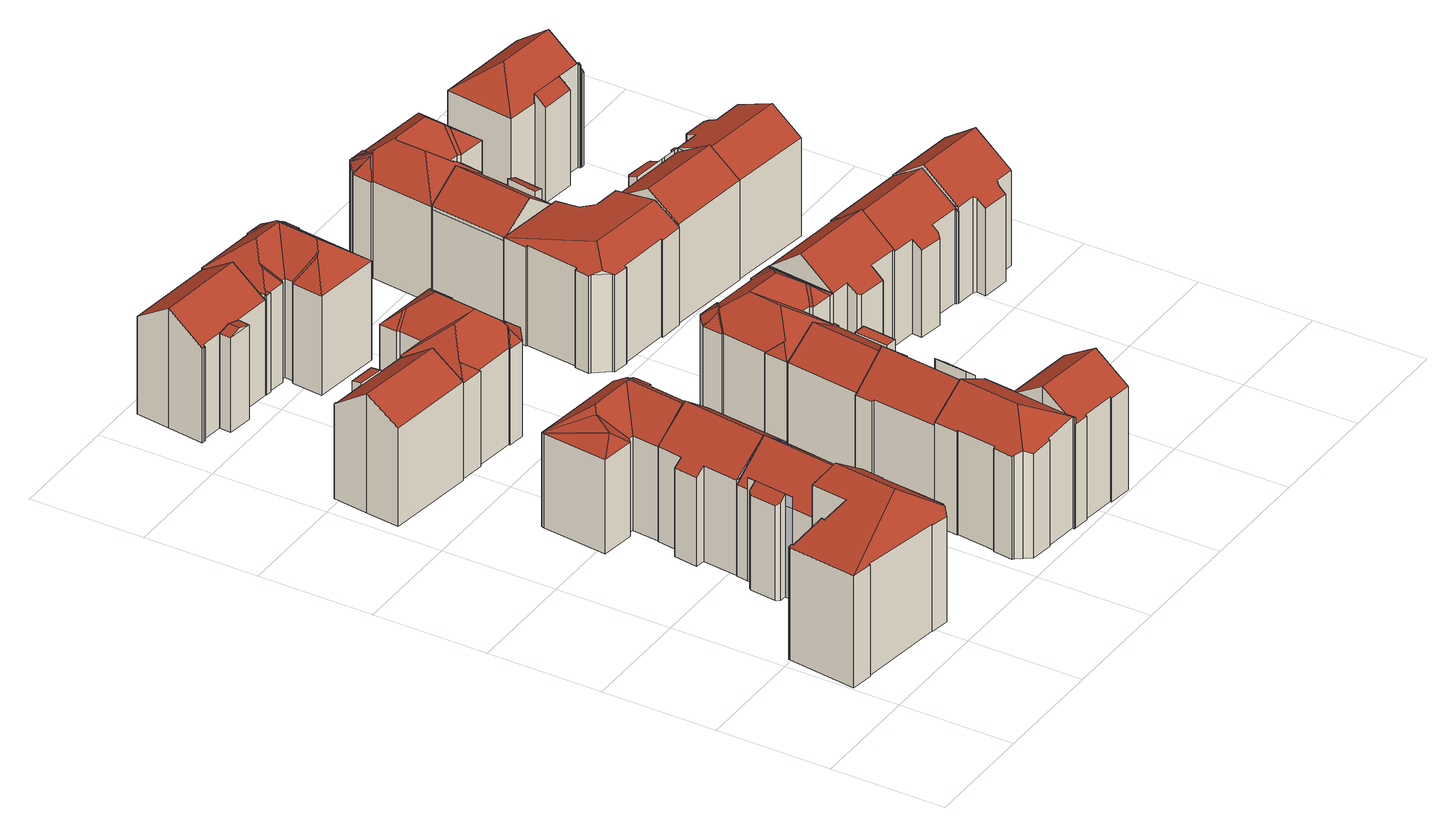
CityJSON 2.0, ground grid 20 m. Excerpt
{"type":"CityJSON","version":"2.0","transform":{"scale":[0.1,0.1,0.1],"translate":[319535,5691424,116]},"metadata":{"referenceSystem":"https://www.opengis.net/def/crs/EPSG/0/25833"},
"CityObjects":{
"building1":{"type":"Building","attributes":{"Dachtyp_tdc":"tdcFreeFormRoof","Gemeindeschluessel":14713000,"Dachneigung":10.26,"QualitaetDacherkennung":30,"Geometrietyp2DReferenz":"3000","function":"31001_9998","roofType":"5000","measuredHeight":23.58},"geometry":[{"type":"MultiSurface","lod":"2","boundaries":[[[0,1,2,3]],[[1,4,5,2]],[[4,6,7,5]],[[6,8,9,7]],[[8,10,11,9]],[[10,12,13,11]],[[12,14,15,13]],[[14,16,17,15]],[[16,18,19,17]],[[18,20,21,19]],[[20,22,23,21]],[[22,24,25,23]],[[24,26,27,25]],[[26,28,29,27]],[[28,30,31,29]],[[30,32,33,31]],[[32,34,35,33]],[[34,36,37,35]],[[36,38,39,37]],[[38,40,41,39]],[[40,42,43,41]],[[42,0,3,43]],[[1,0,42,44,45,46,6,4]],[[34,32,30,28,26,47,45,44,40,38,36]],[[45,47,24,22,20,18,16,14,12,10,8,46]],[[42,40,44]],[[8,6,46]],[[26,24,47]],[[3,2,5,7,9,11,13,15,17,19,21,23,25,27,29,31,33,35,37,39,41,43]]],"semantics":{"surfaces":[{"type":"WallSurface"},{"type":"RoofSurface"},{"type":"GroundSurface"}],"values":[0,0,0,0,0,0,0,0,0,0,0,0,0,0,0,0,0,0,0,0,0,0,1,1,1,0,0,0,2]}}]},
"building2":{"type":"Building","attributes":{"Gemeindeschluessel":14713000,"Geometrietyp2DReferenz":"3000","function":"31001_9998","roofType":"9999"},"children":["building2-1","building2-2"]},
"building2-1":{"type":"BuildingPart","attributes":{"Dachtyp_tdc":"tdcPolyFlatRoof","Dachneigung":40.49,"QualitaetDacherkennung":45,"Geometrietyp2DReferenz":"3000","roofType":"2100","measuredHeight":18.62},"parents":["building2"],"geometry":[{"type":"MultiSurface","lod":"2","boundaries":[[[48,49,50,51]],[[49,52,53,50]],[[52,54,55,56,53]],[[57,58,59]],[[60,61,62,63]],[[61,64,65,62]],[[64,48,51,65]],[[64,61,60,57,66,54,52,49,48]],[[51,50,53,56,67,63,58,63,62,65]],[[68,55,54,66]],[[68,67,56,55]],[[57,60,69,68,66]],[[58,63,69,59]],[[59,69,60,57]],[[63,67,68,69]],[[60,63,58,57]]],"semantics":{"surfaces":[{"type":"WallSurface"},{"type":"RoofSurface"},{"type":"GroundSurface"},{"type":"ClosureSurface"}],"values":[0,0,0,0,0,0,0,1,2,0,3,0,3,3,3,3]}}]},
"building2-2":{"type":"BuildingPart","attributes":{"Dachtyp_tdc":"tdcGableRoof","Dachneigung":40.2,"QualitaetDacherkennung":73,"Geometrietyp2DReferenz":"3000","roofType":"3100","measuredHeight":22.03},"parents":["building2"],"geometry":[{"type":"MultiSurface","lod":"2","boundaries":[[[55,70,71,56]],[[70,72,73,71]],[[72,74,75,73]],[[74,76,77,75]],[[76,78,79,77]],[[78,80,81,79]],[[80,82,83,81]],[[82,84,85,83]],[[84,86,87,85]],[[86,88,89,87]],[[88,90,91,89]],[[90,92,93,91]],[[92,59,58,93]],[[90,88,86,84,82,80,78,76,74,72]],[[72,70,55,68,69,59,92,90]],[[63,67,56,71,73,75,77,79,81,83,85,87,89,91,93,58]],[[69,63,58,59]],[[68,67,63,69]],[[55,56,67,68]]],"semantics":{"surfaces":[{"type":"WallSurface"},{"type":"RoofSurface"},{"type":"GroundSurface"},{"type":"ClosureSurface"}],"values":[0,0,0,0,0,0,0,0,0,0,0,0,0,1,1,2,3,3,3]}}]},
"building3":{"type":"Building","attributes":{"Dachtyp_tdc":"tdcFreeFormRoof","Gemeindeschluessel":14713000,"Dachneigung":35.85,"QualitaetDacherkennung":78,"Geometrietyp2DReferenz":"3000","function":"31001_9998","roofType":"5000","measuredHeight":21.89},"geometry":[{"type":"MultiSurface","lod":"2","boundaries":[[[94,95,96,97]],[[95,98,99,96]],[[98,100,101,99]],[[100,102,103,101]],[[102,104,105,103]],[[104,106,107,105]],[[106,108,109,107]],[[108,94,97,109]],[[108,106,110,111]],[[111,110,104,102,100,98,95,94]],[[106,104,110]],[[94,108,111]],[[97,96,99,101,103,105,107,109]]],"semantics":{"surfaces":[{"type":"WallSurface"},{"type":"RoofSurface"},{"type":"GroundSurface"}],"values":[0,0,0,0,0,0,0,0,1,1,0,0,2]}}]},
"building4":{"type":"Building","attributes":{"Gemeindeschluessel":14713000,"Geometrietyp2DReferenz":"3000","function":"31001_9998","roofType":"9999"},"children":["building4-1","building4-2"]},
"building4-1":{"type":"BuildingPart","attributes":{"Dachtyp_tdc":"tdcPolyFlatRoof","Dachneigung":11.28,"QualitaetDacherkennung":71,"Geometrietyp2DReferenz":"3000","roofType":"2100","measuredHeight":17.43},"parents":["building4"],"geometry":[{"type":"MultiSurface","lod":"2","boundaries":[[[112,113,114,115,116]],[[113,117,118,114]],[[117,119,120,121,118]],[[119,117,113,112]],[[115,114,118,121]],[[116,120,119,112]],[[116,115,121,120]]],"semantics":{"surfaces":[{"type":"WallSurface"},{"type":"RoofSurface"},{"type":"GroundSurface"},{"type":"ClosureSurface"}],"values":[0,0,0,1,2,0,3]}}]},
"building4-2":{"type":"BuildingPart","attributes":{"Dachtyp_tdc":"tdcGableRoof","Dachneigung":35.59,"QualitaetDacherkennung":71,"Geometrietyp2DReferenz":"3000","roofType":"3100","measuredHeight":21.5},"parents":["building4"],"geometry":[{"type":"MultiSurface","lod":"2","boundaries":[[[122,123,124,125]],[[123,116,115,124]],[[120,126,127,121]],[[126,128,129,127]],[[128,130,131,129]],[[130,132,133,131]],[[132,134,135,133]],[[134,136,137,135]],[[136,138,139,137]],[[138,122,125,139]],[[134,132,130,128]],[[128,126,120,116,123,122,138,136,134]],[[125,124,115,121,127,129,131,133,135,137,139]],[[121,115,116,120]]],"semantics":{"surfaces":[{"type":"WallSurface"},{"type":"RoofSurface"},{"type":"GroundSurface"},{"type":"ClosureSurface"}],"values":[0,0,0,0,0,0,0,0,0,0,1,1,2,3]}}]},
"building5":{"type":"Building","attributes":{"Dachtyp_tdc":"tdcFreeFormRoof","Gemeindeschluessel":14713000,"Dachneigung":37.32,"QualitaetDacherkennung":22,"Geometrietyp2DReferenz":"3000","function":"31001_9998","roofType":"5000","measuredHeight":21.65},"geometry":[{"type":"MultiSurface","lod":"2","boundaries":[[[140,141,142,143]],[[141,144,145,142]],[[144,146,147,145]],[[146,148,149,147]],[[148,150,151,149]],[[150,152,153,151]],[[152,154,155,153]],[[154,156,157,155]],[[156,158,159,157]],[[158,160,161,159]],[[160,162,163,161]],[[162,164,165,163]],[[164,140,143,165]],[[166,167,168,169,164,162]],[[170,166,162,160]],[[171,170,160,158]],[[171,158,156]],[[167,166,170,171,156,154]],[[172,173,168,167,154,152]],[[152,174,172]],[[152,175,174]],[[150,175,152]],[[175,150,148]],[[175,148,146]],[[174,175,146,144]],[[173,172,174,144,141]],[[169,168,173,141,140]],[[169,140,164]],[[143,142,145,147,149,151,153,155,157,159,161,163,165]]],"semantics":{"surfaces":[{"type":"WallSurface"},{"type":"RoofSurface"},{"type":"GroundSurface"}],"values":[0,0,0,0,0,0,0,0,0,0,0,0,0,1,1,1,1,1,1,1,1,1,1,1,1,1,1,0,2]}}]},
"building6":{"type":"Building","attributes":{"Gemeindeschluessel":14713000,"Geometrietyp2DReferenz":"3000","function":"31001_9998","roofType":"9999"},"children":["building6-1","building6-2"]},
"building6-1":{"type":"BuildingPart","attributes":{"Dachtyp_tdc":"tdcGableRoof","Dachneigung":16.26,"QualitaetDacherkennung":31,"Geometrietyp2DReferenz":"3000","roofType":"3100","measuredHeight":17.77},"parents":["building6"],"geometry":[{"type":"MultiSurface","lod":"2","boundaries":[[[176,177,178,179]],[[180,181,182]],[[177,176,183]],[[181,177,183,182]],[[176,184,180,182,183]],[[178,185,186,187,179]],[[181,185,178,177]],[[186,185,181,180]],[[179,187,184,176]],[[187,186,180,184]]],"semantics":{"surfaces":[{"type":"WallSurface"},{"type":"RoofSurface"},{"type":"GroundSurface"},{"type":"ClosureSurface"}],"values":[0,0,0,1,1,2,0,3,0,3]}}]},
"building6-2":{"type":"BuildingPart","attributes":{"Dachtyp_tdc":"tdcGableRoof","Dachneigung":35.6,"QualitaetDacherkennung":70,"Geometrietyp2DReferenz":"3000","roofType":"3100","measuredHeight":21.57},"parents":["building6"],"geometry":[{"type":"MultiSurface","lod":"2","boundaries":[[[188,185,181]],[[188,189,190,185]],[[189,191,192,190]],[[191,193,194,192]],[[193,195,196,194]],[[195,197,198,196]],[[197,199,200,198]],[[199,201,202,200]],[[201,203,204,202]],[[203,205,206,204]],[[205,207,184,187,206]],[[203,201,199,197]],[[197,195,193,191,189,188,208,207,205,203]],[[186,185,190,192,194,196,198,200,202,204,206,187]],[[188,181,180,208]],[[181,185,186,180]],[[180,184,207,208]],[[186,187,184,180]]],"semantics":{"surfaces":[{"type":"WallSurface"},{"type":"RoofSurface"},{"type":"GroundSurface"},{"type":"ClosureSurface"}],"values":[0,0,0,0,0,0,0,0,0,0,0,1,1,2,0,3,0,3]}}]},
"building7":{"type":"Building","attributes":{"Dachtyp_tdc":"tdcFreeFormRoof","Gemeindeschluessel":14713000,"Dachneigung":40.95,"QualitaetDacherkennung":58,"Geometrietyp2DReferenz":"3000","function":"31001_9998","roofType":"5000","measuredHeight":22.35},"geometry":[{"type":"MultiSurface","lod":"2","boundaries":[[[209,210,211,212]],[[210,213,214,211]],[[213,215,216,214]],[[215,217,218,216]],[[217,219,220,218]],[[219,221,222,220]],[[221,223,224,222]],[[223,225,226,224]],[[225,227,228,226]],[[227,229,230,228]],[[229,231,232,230]],[[231,233,234,232]],[[233,235,236,234]],[[235,237,238,236]],[[237,239,240,238]],[[239,241,242,240]],[[241,209,212,242]],[[243,244,245,241,239]],[[246,247,243,239,237]],[[248,249,246,237,235]],[[248,235,233]],[[249,248,233,231]],[[250,251,247,246,249,231,229]],[[252,250,229,227]],[[252,227,225]],[[253,254,251,250,252,225,223]],[[253,223,221]],[[254,253,221,219]],[[255,244,243,247,251,254,219,217]],[[256,255,217,215]],[[256,215,213]],[[257,245,244,255,256,213,210]],[[257,210,209]],[[245,257,209,241]],[[212,211,214,216,218,220,222,224,226,228,230,232,234,236,238,240,242]]],"semantics":{"surfaces":[{"type":"WallSurface"},{"type":"RoofSurface"},{"type":"GroundSurface"}],"values":[0,0,0,0,0,0,0,0,0,0,0,0,0,0,0,0,0,1,1,1,1,1,1,1,1,1,1,1,1,1,1,1,1,1,2]}}]},
"building8":{"type":"Building","attributes":{"Gemeindeschluessel":14713000,"Geometrietyp2DReferenz":"3000","function":"31001_9998","roofType":"9999"},"children":["building8-1","building8-2"]},
"building8-1":{"type":"BuildingPart","attributes":{"Dachtyp_tdc":"tdcGableRoof","Dachneigung":35.29,"QualitaetDacherkennung":65,"Geometrietyp2DReferenz":"3000","roofType":"3100","measuredHeight":23.06},"parents":["building8"],"geometry":[{"type":"MultiSurface","lod":"2","boundaries":[[[258,259,260,261]],[[259,262,263,260]],[[262,264,265,263]],[[266,267,268,269]],[[267,270,271,268]],[[270,272,273,271]],[[272,274,275,273]],[[274,276,277,275]],[[276,258,261,277]],[[272,270,267,266,278,279]],[[279,280,264,262,259,258,276,274,272]],[[261,260,263,265,281,269,268,271,273,275,277]],[[282,280,279]],[[281,265,264,280,282]],[[278,282,279]],[[266,269,281,282,278]]],"semantics":{"surfaces":[{"type":"WallSurface"},{"type":"RoofSurface"},{"type":"GroundSurface"},{"type":"ClosureSurface"}],"values":[0,0,0,0,0,0,0,0,0,1,1,2,0,3,0,3]}}]},
"building8-2":{"type":"BuildingPart","attributes":{"Dachtyp_tdc":"tdcFreeFormRoof","Dachneigung":35.6,"QualitaetDacherkennung":45,"Geometrietyp2DReferenz":"3000","roofType":"5000","measuredHeight":23.05},"parents":["building8"],"geometry":[{"type":"MultiSurface","lod":"2","boundaries":[[[283,284,285,286]],[[284,287,288,285]],[[287,289,290,288]],[[289,291,292,290]],[[291,293,294,292]],[[293,295,296,294]],[[295,297,298,296]],[[297,299,266,269,298]],[[300,265,264]],[[300,301,302,265]],[[301,303,304,302]],[[303,305,306,304]],[[305,307,308,306]],[[307,309,310,308]],[[309,311,312,310]],[[311,313,314,312]],[[313,315,316,314]],[[315,283,286,316]],[[311,309,307,305,303,301,300,317]],[[300,280,282,278,299,297,295,317]],[[295,293,291,289,287,284,283,315,313,311,317]],[[286,285,288,290,292,294,296,298,269,281,265,302,304,306,308,310,312,314,316]],[[300,264,280]],[[278,266,299]],[[264,265,281,282,280]],[[282,281,269,266,278]]],"semantics":{"surfaces":[{"type":"WallSurface"},{"type":"RoofSurface"},{"type":"GroundSurface"},{"type":"ClosureSurface"}],"values":[0,0,0,0,0,0,0,0,0,0,0,0,0,0,0,0,0,0,1,1,1,2,0,0,3,3]}}]},
"building9":{"type":"Building","attributes":{"Gemeindeschluessel":14713000,"Geometrietyp2DReferenz":"3000","function":"31001_9998","roofType":"9999"},"children":["building9-1","building9-2"]},
"building9-1":{"type":"BuildingPart","attributes":{"Dachtyp_tdc":"tdcGableRoof","Dachneigung":40.4,"QualitaetDacherkennung":84,"Geometrietyp2DReferenz":"3000","roofType":"3100","measuredHeight":22.83},"parents":["building9"],"geometry":[{"type":"MultiSurface","lod":"2","boundaries":[[[318,319,320]],[[319,321,298,320]],[[321,322,296,298]],[[322,323,294,296]],[[323,324,325,294]],[[324,326,327,325]],[[326,328,329,327]],[[328,330,331,329]],[[330,332,333,331]],[[332,334,335,333]],[[334,336,337,335]],[[332,330,328,326,324,323,322]],[[322,321,319,318,336,334,332]],[[320,298,296,294,325,327,329,331,333,335,337]],[[320,337,336,318]]],"semantics":{"surfaces":[{"type":"WallSurface"},{"type":"RoofSurface"},{"type":"GroundSurface"},{"type":"ClosureSurface"}],"values":[0,0,0,0,0,0,0,0,0,0,0,1,1,2,3]}}]},
"building9-2":{"type":"BuildingPart","attributes":{"Dachtyp_tdc":"tdcPolyFlatRoof","Dachneigung":39,"QualitaetDacherkennung":56,"Geometrietyp2DReferenz":"3000","roofType":"2100","measuredHeight":19.62},"parents":["building9"],"geometry":[{"type":"MultiSurface","lod":"2","boundaries":[[[338,337,336]],[[338,339,340,337]],[[339,341,342,340]],[[341,343,320,342]],[[343,318,320]],[[343,341,339,338]],[[337,340,342,320]],[[336,318,343,338]],[[336,337,320,318]]],"semantics":{"surfaces":[{"type":"WallSurface"},{"type":"RoofSurface"},{"type":"GroundSurface"},{"type":"ClosureSurface"}],"values":[0,0,0,0,0,1,2,0,3]}}]},
"building10":{"type":"Building","attributes":{"Gemeindeschluessel":14713000,"Geometrietyp2DReferenz":"3000","function":"31001_9998","roofType":"9999"},"children":["building10-1","building10-2"]},
"building10-1":{"type":"BuildingPart","attributes":{"Dachtyp_tdc":"tdcPolyFlatRoof","Dachneigung":0,"QualitaetDacherkennung":60,"Geometrietyp2DReferenz":"3000","roofType":"1000","measuredHeight":18.08},"parents":["building10"],"geometry":[{"type":"MultiSurface","lod":"2","boundaries":[[[344,345,346,347,348]],[[345,349,350,346]],[[349,351,352,353,350]],[[351,349,345,344]],[[347,346,350,353]],[[348,352,351,344]],[[348,347,353,352]]],"semantics":{"surfaces":[{"type":"WallSurface"},{"type":"RoofSurface"},{"type":"GroundSurface"},{"type":"ClosureSurface"}],"values":[0,0,0,1,2,0,3]}}]},
"building10-2":{"type":"BuildingPart","attributes":{"Dachtyp_tdc":"tdcGableRoof","Dachneigung":33.64,"QualitaetDacherkennung":76,"Geometrietyp2DReferenz":"3000","roofType":"3100","measuredHeight":21.61},"parents":["building10"],"geometry":[{"type":"MultiSurface","lod":"2","boundaries":[[[352,354,355,353]],[[354,356,357,355]],[[356,358,359,357]],[[358,360,361,359]],[[360,362,363,361]],[[362,330,364,363]],[[330,365,366,364]],[[365,367,368,366]],[[367,369,370,368]],[[369,348,347,370]],[[367,365,330,362]],[[362,360,358,356,354,352,348,369,367]],[[353,355,357,359,361,363,364,366,368,370,347]],[[352,353,347,348]]],"semantics":{"surfaces":[{"type":"WallSurface"},{"type":"RoofSurface"},{"type":"GroundSurface"},{"type":"ClosureSurface"}],"values":[0,0,0,0,0,0,0,0,0,0,1,1,2,3]}}]},
"building11":{"type":"Building","attributes":{"Dachtyp_tdc":"tdcFreeFormRoof","Gemeindeschluessel":14713000,"Dachneigung":39.2,"QualitaetDacherkennung":44,"Geometrietyp2DReferenz":"3000","function":"31001_9998","roofType":"5000","measuredHeight":22.64},"geometry":[{"type":"MultiSurface","lod":"2","boundaries":[[[371,372,373,374]],[[372,375,376,373]],[[375,377,378,376]],[[377,379,380,378]],[[379,381,382,380]],[[381,383,384,382]],[[383,385,386,384]],[[385,387,388,386]],[[387,389,390,388]],[[389,391,392,390]],[[391,393,394,392]],[[393,395,396,394]],[[395,397,398,396]],[[397,399,400,398]],[[399,401,402,400]],[[401,403,404,402]],[[403,405,406,404]],[[405,407,408,406]],[[407,409,410,408]],[[409,371,374,410]],[[411,409,407]],[[412,409,411]],[[413,409,412]],[[409,413,414]],[[415,411,407,405]],[[416,415,405,403]],[[416,403,401]],[[417,418,419,412,411,415,416,401,399]],[[417,399,397]],[[418,417,397,395]],[[419,418,395,393]],[[420,413,412,419,393,391]],[[421,422,423,424,425,420,391,389]],[[421,389,387]],[[422,421,387,385]],[[423,422,385,383]],[[424,423,383,381]],[[425,424,381,379]],[[413,420,425,379,377]],[[426,414,413,377,375]],[[427,426,375,372]],[[427,372,371]],[[414,426,427,371,409]],[[374,373,376,378,380,382,384,386,388,390,392,394,396,398,400,402,404,406,408,410]]],"semantics":{"surfaces":[{"type":"WallSurface"},{"type":"RoofSurface"},{"type":"GroundSurface"}],"values":[0,0,0,0,0,0,0,0,0,0,0,0,0,0,0,0,0,0,0,0,1,1,1,1,1,1,1,1,1,1,1,1,1,1,1,1,1,1,1,1,1,1,1,2]}}]},
"building12":{"type":"Building","attributes":{"Dachtyp_tdc":"tdcFreeFormRoof","Gemeindeschluessel":14713000,"Dachneigung":36.67,"QualitaetDacherkennung":50,"Geometrietyp2DReferenz":"3000","function":"31001_9998","roofType":"5000","measuredHeight":22.06},"geometry":[{"type":"MultiSurface","lod":"2","boundaries":[[[428,429,430,431]],[[429,432,433,430]],[[432,434,435,433]],[[434,436,437,435]],[[436,438,439,437]],[[438,440,441,439]],[[440,442,443,441]],[[442,444,445,443]],[[444,446,447,445]],[[446,448,449,447]],[[448,450,451,449]],[[450,452,453,451]],[[452,454,455,453]],[[454,456,457,455]],[[456,458,459,457]],[[458,460,461,459]],[[460,462,463,461]],[[462,464,465,463]],[[464,466,467,465]],[[466,468,469,467]],[[468,470,471,469]],[[470,472,473,471]],[[472,369,474,473]],[[369,475,476,474]],[[475,428,431,476]],[[477,478,479,480,481,482,483,475,369]],[[477,369,472]],[[478,477,472,470]],[[479,478,470,468]],[[484,485,480,479,468,466]],[[486,487,484,466,464]],[[488,486,464,462]],[[488,460,458]],[[460,488,462]],[[489,487,486]],[[490,456,454]],[[490,458,456]],[[489,458,490]],[[486,458,489]],[[458,486,488]],[[490,454,452]],[[489,490,452,450]],[[491,492,485,484,487,489,450,448]],[[493,491,448,446]],[[494,493,446,444]],[[494,444,442]],[[495,496,497,492,491,493,494,442,440]],[[495,440,438]],[[496,495,438,436]],[[497,496,436,434]],[[481,480,485,492,497,434,432]],[[482,481,432,429]],[[483,482,429,428]],[[483,428,475]],[[431,430,433,435,437,439,441,443,445,447,449,451,453,455,457,459,461,463,465,467,469,471,473,474,476]]],"semantics":{"surfaces":[{"type":"WallSurface"},{"type":"RoofSurface"},{"type":"GroundSurface"}],"values":[0,0,0,0,0,0,0,0,0,0,0,0,0,0,0,0,0,0,0,0,0,0,0,0,0,1,1,1,1,1,1,1,1,1,1,1,1,1,1,1,1,1,1,1,1,1,1,1,1,1,1,1,1,1,2]}}]},
"building13":{"type":"Building","attributes":{"Dachtyp_tdc":"tdcPolyFlatRoof","Gemeindeschluessel":14713000,"Dachneigung":8.95,"QualitaetDacherkennung":87,"Geometrietyp2DReferenz":"3000","function":"31001_9998","roofType":"2100","measuredHeight":7.23},"geometry":[{"type":"MultiSurface","lod":"2","boundaries":[[[498,499,500,501]],[[499,502,503,500]],[[502,504,505,503]],[[504,506,507,505]],[[506,508,509,507]],[[508,510,511,509]],[[510,512,513,511]],[[512,498,501,513]],[[512,510,508,506,504,502,499,498]],[[501,500,503,505,507,509,511,513]]],"semantics":{"surfaces":[{"type":"WallSurface"},{"type":"RoofSurface"},{"type":"GroundSurface"}],"values":[0,0,0,0,0,0,0,0,1,2]}}]},
"building14":{"type":"Building","attributes":{"Dachtyp_tdc":"tdcPolyFlatRoof","Gemeindeschluessel":14713000,"Dachneigung":5.05,"QualitaetDacherkennung":88,"Geometrietyp2DReferenz":"3000","function":"31001_9998","roofType":"2100","measuredHeight":3.94},"geometry":[{"type":"MultiSurface","lod":"2","boundaries":[[[514,515,516,517]],[[515,518,519,516]],[[518,520,521,519]],[[520,514,517,521]],[[520,518,515,514]],[[517,516,519,521]]],"semantics":{"surfaces":[{"type":"WallSurface"},{"type":"RoofSurface"},{"type":"GroundSurface"}],"values":[0,0,0,0,1,2]}}]},
"building15":{"type":"Building","attributes":{"Dachtyp_tdc":"tdcFreeFormRoof","Gemeindeschluessel":14713000,"Dachneigung":10.96,"QualitaetDacherkennung":34,"Geometrietyp2DReferenz":"3000","function":"31001_9998","roofType":"5000","measuredHeight":20.58},"geometry":[{"type":"MultiSurface","lod":"2","boundaries":[[[522,523,524,525]],[[523,526,527,524]],[[526,528,529,527]],[[528,530,531,529]],[[530,532,533,531]],[[532,534,535,533]],[[534,536,537,535]],[[536,538,539,537]],[[538,540,541,539]],[[540,542,543,541]],[[542,544,545,543]],[[544,546,547,545]],[[546,548,549,547]],[[548,550,551,549]],[[550,552,553,551]],[[552,554,555,553]],[[554,556,557,555]],[[556,558,559,557]],[[558,560,561,559]],[[560,522,525,561]],[[562,528,526,523,522,560,558,556,563]],[[542,540,564,562,563,554,552,550,548,546,544]],[[564,538,536,534,532,530,528,562]],[[540,538,564]],[[556,554,563]],[[525,524,527,529,531,533,535,537,539,541,543,545,547,549,551,553,555,557,559,561]]],"semantics":{"surfaces":[{"type":"WallSurface"},{"type":"RoofSurface"},{"type":"GroundSurface"}],"values":[0,0,0,0,0,0,0,0,0,0,0,0,0,0,0,0,0,0,0,0,1,1,1,0,0,2]}}]},
"building16":{"type":"Building","attributes":{"Dachtyp_tdc":"tdcFreeFormRoof","Gemeindeschluessel":14713000,"Dachneigung":36.57,"QualitaetDacherkennung":73,"Geometrietyp2DReferenz":"3000","function":"31001_9998","roofType":"5000","measuredHeight":22.04},"geometry":[{"type":"MultiSurface","lod":"2","boundaries":[[[565,566,567,568]],[[566,569,570,567]],[[569,571,572,570]],[[571,573,574,572]],[[573,575,576,574]],[[575,577,578,576]],[[577,579,580,578]],[[579,581,582,580]],[[581,583,584,582]],[[583,565,568,584]],[[585,573,571,586]],[[583,581,579,577,575,585,586,569,566,565]],[[575,573,585]],[[571,569,586]],[[568,567,570,572,574,576,578,580,582,584]]],"semantics":{"surfaces":[{"type":"WallSurface"},{"type":"RoofSurface"},{"type":"GroundSurface"}],"values":[0,0,0,0,0,0,0,0,0,0,1,1,0,0,2]}}]},
"building17":{"type":"Building","attributes":{"Gemeindeschluessel":14713000,"Geometrietyp2DReferenz":"3000","function":"31001_9998","roofType":"9999"},"children":["building17-1","building17-2"]},
"building17-1":{"type":"BuildingPart","attributes":{"Dachtyp_tdc":"tdcPolyFlatRoof","Dachneigung":20.63,"QualitaetDacherkennung":62,"Geometrietyp2DReferenz":"3000","roofType":"2100","measuredHeight":18.12},"parents":["building17"],"geometry":[{"type":"MultiSurface","lod":"2","boundaries":[[[587,588,589,590,591]],[[592,593,594,595,596]],[[593,587,591,594]],[[593,592,588,587]],[[591,590,595,594]],[[596,589,588,592]],[[596,595,590,589]]],"semantics":{"surfaces":[{"type":"WallSurface"},{"type":"RoofSurface"},{"type":"GroundSurface"},{"type":"ClosureSurface"}],"values":[0,0,0,1,2,0,3]}}]},
"building17-2":{"type":"BuildingPart","attributes":{"Dachtyp_tdc":"tdcGableRoof","Dachneigung":37.56,"QualitaetDacherkennung":79,"Geometrietyp2DReferenz":"3000","roofType":"3100","measuredHeight":21.75},"parents":["building17"],"geometry":[{"type":"MultiSurface","lod":"2","boundaries":[[[597,598,599,600]],[[598,601,602,599]],[[601,603,604,602]],[[603,596,595,604]],[[589,605,533,590]],[[605,606,531,533]],[[606,597,600,531]],[[607,608,609,610]],[[596,611,601,598,609,608,605,612,589]],[[589,612,605]],[[597,610,609,598]],[[601,611,603]],[[603,611,596]],[[606,607,610,597]],[[605,608,607,606]],[[600,599,602,604,595,590,533,531]],[[590,595,596,589]]],"semantics":{"surfaces":[{"type":"WallSurface"},{"type":"RoofSurface"},{"type":"GroundSurface"},{"type":"ClosureSurface"}],"values":[0,0,0,0,0,0,0,1,1,0,0,0,0,0,0,2,3]}}]},
"building18":{"type":"Building","attributes":{"Dachtyp_tdc":"tdcFreeFormRoof","Gemeindeschluessel":14713000,"Dachneigung":39.16,"QualitaetDacherkennung":57,"Geometrietyp2DReferenz":"3000","function":"31001_9998","roofType":"5000","measuredHeight":22.22},"geometry":[{"type":"MultiSurface","lod":"2","boundaries":[[[613,614,615,616]],[[614,617,618,615]],[[617,619,620,618]],[[619,621,622,620]],[[621,623,624,622]],[[623,625,626,624]],[[625,627,628,626]],[[627,629,630,628]],[[629,631,632,630]],[[631,633,634,632]],[[633,635,636,634]],[[635,637,638,636]],[[637,639,599,638]],[[639,640,600,599]],[[640,641,642,600]],[[641,643,644,642]],[[643,645,646,644]],[[645,647,648,646]],[[647,613,616,648]],[[649,645,643]],[[650,649,643,641]],[[651,652,653,654,650,641,640]],[[655,656,651,640,639]],[[655,639,637]],[[656,655,637,635]],[[652,651,656,635,633]],[[657,658,653,652,633,631]],[[659,657,631,629]],[[660,659,629,627]],[[660,627,625]],[[621,660,625,623]],[[621,659,660]],[[621,657,659]],[[657,621,658]],[[661,654,653,658,621,619]],[[662,661,619,617]],[[663,662,617,614]],[[663,614,613]],[[662,663,661]],[[661,650,654]],[[663,650,661]],[[613,650,663]],[[613,649,650]],[[647,649,613]],[[649,647,645]],[[616,615,618,620,622,624,626,628,630,632,634,636,638,599,600,642,644,646,648]]],"semantics":{"surfaces":[{"type":"WallSurface"},{"type":"RoofSurface"},{"type":"GroundSurface"}],"values":[0,0,0,0,0,0,0,0,0,0,0,0,0,0,0,0,0,0,0,1,1,1,1,1,1,1,1,1,1,1,1,1,1,1,1,1,1,1,1,1,1,1,1,1,1,2]}}]},
"building19":{"type":"Building","attributes":{"Gemeindeschluessel":14713000,"Geometrietyp2DReferenz":"3000","function":"31001_9998","roofType":"9999"},"children":["building19-1","building19-2"]},
"building19-1":{"type":"BuildingPart","attributes":{"Dachtyp_tdc":"tdcGableRoof","Dachneigung":32.9,"QualitaetDacherkennung":68,"Geometrietyp2DReferenz":"3000","roofType":"3100","measuredHeight":22},"parents":["building19"],"geometry":[{"type":"MultiSurface","lod":"2","boundaries":[[[664,665,666,667]],[[665,668,669,666]],[[668,670,671,669]],[[672,673,674,675]],[[673,664,667,674]],[[673,676,677,664]],[[678,679,680,677,676,681]],[[672,681,676,673]],[[665,680,679,668]],[[664,677,680,665]],[[668,679,678,670]],[[667,666,669,671,675,674]],[[675,671,670,672]],[[670,678,681,672]]],"semantics":{"surfaces":[{"type":"WallSurface"},{"type":"RoofSurface"},{"type":"GroundSurface"},{"type":"ClosureSurface"}],"values":[0,0,0,0,0,1,1,0,0,0,0,2,3,3]}}]},
"building19-2":{"type":"BuildingPart","attributes":{"Dachtyp_tdc":"tdcPolyFlatRoof","Dachneigung":21.18,"QualitaetDacherkennung":38,"Geometrietyp2DReferenz":"3000","roofType":"2100","measuredHeight":18.79},"parents":["building19"],"geometry":[{"type":"MultiSurface","lod":"2","boundaries":[[[682,683,684,685]],[[683,686,687,684]],[[686,688,689,687]],[[688,690,691,689]],[[690,692,693,691]],[[692,694,695,693]],[[694,696,697,695]],[[696,698,699,697]],[[698,700,681,672,675,699]],[[701,682,685,671,670,678]],[[701,700,698,696,694,692,690,688,686,683,682]],[[685,684,687,689,691,693,695,697,699,675,695,693,671]],[[678,702,692,694,703,681,700,701]],[[693,695,704,705]],[[671,693,705,670]],[[695,675,672,704]],[[670,705,704,672,681,703,702,678]],[[702,703,694,692]]],"semantics":{"surfaces":[{"type":"WallSurface"},{"type":"RoofSurface"},{"type":"GroundSurface"},{"type":"ClosureSurface"}],"values":[0,0,0,0,0,0,0,0,0,0,1,2,0,3,3,3,3,3]}}]},
"building20":{"type":"Building","attributes":{"Dachtyp_tdc":"tdcFreeFormRoof","Gemeindeschluessel":14713000,"Dachneigung":36.05,"QualitaetDacherkennung":66,"Geometrietyp2DReferenz":"3000","function":"31001_9998","roofType":"5000","measuredHeight":21.61},"geometry":[{"type":"MultiSurface","lod":"2","boundaries":[[[706,707,576,708]],[[707,709,574,576]],[[709,710,711,574]],[[710,712,713,711]],[[712,714,715,713]],[[714,716,717,715]],[[716,718,719,717]],[[718,720,721,719]],[[720,722,723,721]],[[722,724,725,723]],[[724,706,708,725]],[[722,720,718,716,714,712,726,727,707,706,724]],[[726,710,709,727]],[[712,710,726]],[[709,707,727]],[[708,576,574,711,713,715,717,719,721,723,725]]],"semantics":{"surfaces":[{"type":"WallSurface"},{"type":"RoofSurface"},{"type":"GroundSurface"}],"values":[0,0,0,0,0,0,0,0,0,0,0,1,1,0,0,2]}}]},
"building21":{"type":"Building","attributes":{"Dachtyp_tdc":"tdcPolyFlatRoof","Gemeindeschluessel":14713000,"Dachneigung":0,"QualitaetDacherkennung":61,"Geometrietyp2DReferenz":"3000","function":"31001_9998","roofType":"1000","measuredHeight":3.37},"geometry":[{"type":"MultiSurface","lod":"2","boundaries":[[[728,729,730,731]],[[729,732,733,730]],[[732,734,735,733]],[[734,736,737,735]],[[736,728,731,737]],[[736,734,732,729,728]],[[731,730,733,735,737]]],"semantics":{"surfaces":[{"type":"WallSurface"},{"type":"RoofSurface"},{"type":"GroundSurface"}],"values":[0,0,0,0,0,1,2]}}]},
"building22":{"type":"Building","attributes":{"Dachtyp_tdc":"tdcPolyFlatRoof","Gemeindeschluessel":14713000,"Dachneigung":0,"QualitaetDacherkennung":66,"Geometrietyp2DReferenz":"3000","function":"31001_9998","roofType":"1000","measuredHeight":3.29},"geometry":[{"type":"MultiSurface","lod":"2","boundaries":[[[734,732,738,739]],[[732,729,740,738]],[[729,741,742,740]],[[741,743,744,742]],[[743,745,746,744]],[[745,734,739,746]],[[745,743,741,729,732,734]],[[739,738,740,742,744,746]]],"semantics":{"surfaces":[{"type":"WallSurface"},{"type":"RoofSurface"},{"type":"GroundSurface"}],"values":[0,0,0,0,0,0,1,2]}}]},
"building23":{"type":"Building","attributes":{"Dachtyp_tdc":"tdcFreeFormRoof","Gemeindeschluessel":14713000,"Dachneigung":23.72,"QualitaetDacherkennung":52,"Geometrietyp2DReferenz":"3000","function":"31001_9998","roofType":"5000","measuredHeight":21.63},"geometry":[{"type":"MultiSurface","lod":"2","boundaries":[[[747,748,749,750]],[[748,751,752,749]],[[751,753,754,752]],[[753,755,756,754]],[[755,757,758,756]],[[757,759,760,758]],[[759,673,761,760]],[[673,700,762,761]],[[700,763,764,762]],[[763,747,750,764]],[[759,765,766,673]],[[765,757,755,753,751,748,747,763,700,766]],[[759,757,765]],[[700,673,766]],[[750,749,752,754,756,758,760,761,762,764]]],"semantics":{"surfaces":[{"type":"WallSurface"},{"type":"RoofSurface"},{"type":"GroundSurface"}],"values":[0,0,0,0,0,0,0,0,0,0,1,1,0,0,2]}}]},
"building24":{"type":"Building","attributes":{"Dachtyp_tdc":"tdcFreeFormRoof","Gemeindeschluessel":14713000,"Dachneigung":36.42,"QualitaetDacherkennung":71,"Geometrietyp2DReferenz":"3000","function":"31001_9998","roofType":"5000","measuredHeight":22.27},"geometry":[{"type":"MultiSurface","lod":"2","boundaries":[[[767,768,769,770]],[[768,771,772,769]],[[771,773,713,772]],[[773,774,711,713]],[[774,775,776,711]],[[775,777,778,776]],[[777,779,780,778]],[[779,781,782,780]],[[781,783,784,782]],[[783,767,770,784]],[[785,775,774,786]],[[768,767,783,781,779,777,785,786,773,771]],[[774,773,786]],[[777,775,785]],[[770,769,772,713,711,776,778,780,782,784]]],"semantics":{"surfaces":[{"type":"WallSurface"},{"type":"RoofSurface"},{"type":"GroundSurface"}],"values":[0,0,0,0,0,0,0,0,0,0,1,1,0,0,2]}}]},
"building25":{"type":"Building","attributes":{"Gemeindeschluessel":14713000,"Geometrietyp2DReferenz":"3000","function":"31001_9998","roofType":"9999"},"children":["building25-1","building25-2"]},
"building25-1":{"type":"BuildingPart","attributes":{"Dachtyp_tdc":"tdcHipAndGableRoof","Dachneigung":36.96,"QualitaetDacherkennung":59,"Geometrietyp2DReferenz":"3000","roofType":"5000","measuredHeight":21.84},"parents":["building25"],"geometry":[{"type":"MultiSurface","lod":"2","boundaries":[[[787,788,789,790]],[[788,791,792,789]],[[791,793,794,792]],[[795,796,797,798]],[[796,799,800,797]],[[799,801,802,800]],[[801,803,804,802]],[[803,787,790,804]],[[799,796,805]],[[796,795,806,807,793,791,788,787,803,805]],[[803,801,799,805]],[[790,789,792,794,808,809,798,797,800,802,804]],[[808,794,793,807]],[[809,808,807,806]],[[795,798,809,806]]],"semantics":{"surfaces":[{"type":"WallSurface"},{"type":"RoofSurface"},{"type":"GroundSurface"},{"type":"ClosureSurface"}],"values":[0,0,0,0,0,0,0,0,1,1,1,2,3,3,3]}}]},
"building25-2":{"type":"BuildingPart","attributes":{"Dachtyp_tdc":"tdcPolyFlatRoof","Dachneigung":36.53,"QualitaetDacherkennung":27,"Geometrietyp2DReferenz":"3000","roofType":"2100","measuredHeight":18.8},"parents":["building25"],"geometry":[{"type":"MultiSurface","lod":"2","boundaries":[[[810,811,812,794,793]],[[811,813,814,812]],[[813,815,816,814]],[[815,817,818,816]],[[817,819,820,818]],[[819,821,795,798,820]],[[819,817,815,813,811,810,822,823,821]],[[798,809,808,794,812,814,816,818,820]],[[806,795,821,823]],[[806,809,798,795]],[[822,807,806,823]],[[807,808,809,806]],[[810,793,807,822]],[[793,794,808,807]]],"semantics":{"surfaces":[{"type":"WallSurface"},{"type":"RoofSurface"},{"type":"GroundSurface"},{"type":"ClosureSurface"}],"values":[0,0,0,0,0,0,1,2,0,3,0,3,0,3]}}]}
},
"vertices":[
[195,59,192],[196,60,193],[196,60,0],[195,59,0],[45,79,202],[45,79,0],[45,77,201],[45,77,0],[5,82,203],[5,82,0],[20,202,203],[20,202,0],[21,205,203],[21,205,0],[27,205,204],[27,205,0],[27,201,204],[27,201,0],[95,192,217],[95,192,0],[94,186,217],[94,186,0],[144,179,226],[144,179,0],[152,243,226],[152,243,0],[271,228,191],[271,228,0],[273,227,189],[273,227,0],[269,190,189],[269,190,0],[266,191,191],[266,191,0],[257,108,191],[257,108,0],[260,108,189],[260,108,0],[256,77,189],[256,77,0],[253,75,191],[253,75,0],[228,54,190],[228,54,0],[241,65,198],[194,123,236],[6,82,203],[208,236,236],
[147,348,173],[153,353,177],[153,353,2],[147,348,2],[165,351,188],[165,351,2],[166,364,188],[166,364,167],[166,364,2],[157,281,188],[157,281,2],[157,281,167],[158,294,188],[147,295,178],[147,295,2],[158,294,2],[142,302,173],[142,302,2],[167,365,188],[167,365,2],[167,365,167],[158,294,167],
[169,385,167],[169,385,2],[234,377,222],[234,377,2],[288,370,178],[288,370,2],[291,370,176],[291,370,2],[286,329,176],[286,329,2],[283,329,179],[283,329,2],[276,273,178],[276,273,2],[279,273,176],[279,273,2],[273,227,176],[273,227,2],[271,228,179],[271,228,2],[217,235,222],[217,235,2],[152,243,167],[152,243,2],
[169,385,175],[176,447,175],[176,447,3],[169,385,3],[159,449,163],[159,449,3],[165,491,163],[165,491,3],[180,489,174],[180,489,3],[186,533,175],[186,533,3],[305,519,181],[305,519,3],[288,370,181],[288,370,3],[251,525,222],[233,377,222],
[100,1000,176],[103,1018,172],[103,1018,2],[100,1000,2],[100,1000,172],[148,1012,172],[148,1012,2],[145,993,176],[145,993,173],[145,993,2],
[41,1007,173],[100,999,173],[100,999,2],[41,1007,2],[191,987,173],[191,987,2],[184,926,217],[184,926,2],[177,868,180],[177,868,2],[21,888,179],[21,888,2],[28,947,217],[28,947,2],[36,1009,172],[36,1009,2],[41,1009,172],[41,1009,2],
[186,533,174],[191,580,174],[191,580,4],[186,533,4],[182,581,174],[182,581,4],[175,575,174],[175,575,4],[115,583,174],[115,583,4],[128,697,174],[128,697,4],[129,702,174],[129,702,4],[303,681,174],[303,681,4],[323,657,174],[323,657,4],[326,655,174],[326,655,4],[323,628,174],[323,628,4],[319,628,174],[319,628,4],[305,519,174],[305,519,4],[299,650,192],[284,646,203],[258,626,221],[246,526,220],[305,648,190],[317,651,181],[179,639,218],[255,630,218],[167,630,210],[149,595,199],
[153,1228,171],[109,1234,171],[109,1234,0],[153,1228,0],[156,1249,171],[111,1254,171],[132,1251,178],[130,1231,178],[156,1248,171],[111,1254,0],[156,1249,0],[156,1248,0],
[111,1254,172],[71,1259,172],[71,1259,0],[70,1255,170],[70,1255,0],[68,1255,170],[68,1255,0],[64,1256,170],[64,1256,0],[72,1320,216],[72,1320,0],[79,1379,177],[79,1379,0],[235,1360,177],[235,1360,0],[228,1302,216],[228,1302,0],[221,1241,172],[221,1241,0],[156,1248,172],[156,1249,172],
[245,1025,177],[248,1057,177],[248,1057,4],[245,1025,4],[368,1042,177],[368,1042,4],[364,1000,177],[364,1000,4],[360,1000,177],[360,1000,4],[349,902,177],[349,902,4],[352,901,177],[352,901,4],[349,872,177],[349,872,4],[320,851,177],[320,851,4],[292,855,177],[292,855,4],[292,858,177],[292,858,4],[219,866,177],[219,866,4],[219,863,177],[219,863,4],[177,868,177],[177,868,4],[191,987,177],[191,987,4],[242,981,177],[242,981,4],[247,1021,177],[247,1021,4],[293,917,227],[302,992,227],[275,1027,200],[242,922,228],[292,917,228],[200,887,195],[200,889,195],[318,876,196],[315,887,205],[315,871,194],[329,883,195],[325,882,196],[340,1023,197],[344,1023,196],[269,1030,198],
[628,9,191],[568,16,191],[568,16,2],[628,9,2],[568,14,189],[568,14,2],[541,17,189],[541,17,2],[554,138,194],[680,123,194],[680,123,2],[554,138,2],[684,123,194],[684,123,2],[676,63,233],[676,63,2],[669,2,189],[669,2,2],[628,6,189],[628,6,2],[553,126,202],[547,78,233],[542,34,201],[547,78,2],[547,78,201],
[424,90,188],[427,90,190],[427,90,2],[424,90,2],[435,159,190],[435,159,2],[433,159,188],[433,159,2],[437,201,188],[437,201,2],[440,201,190],[440,201,2],[500,194,233],[500,194,2],[559,187,202],[559,187,2],[554,138,202],[541,17,201],[538,17,201],[538,17,2],[538,20,203],[538,20,2],[479,27,196],[479,27,2],[478,24,194],[478,24,2],[439,29,190],[439,29,2],[430,42,196],[430,42,2],[422,53,189],[422,53,2],[420,55,187],[420,55,2],[487,86,233],
[564,222,180],[564,222,179],[564,222,2],[559,187,180],[500,194,231],[440,201,180],[454,317,179],[454,317,2],[451,318,177],[451,318,2],[454,350,176],[454,350,2],[457,349,179],[457,349,2],[518,342,231],[518,342,2],[578,335,179],[578,335,2],[571,281,179],[571,281,2],
[571,281,199],[594,278,180],[594,278,2],[587,220,180],[587,220,2],[564,222,199],
[589,431,184],[609,428,184],[609,428,3],[589,431,3],[589,431,180],[602,369,184],[602,369,3],[582,371,184],[582,371,180],[582,371,3],
[579,344,180],[579,344,3],[581,344,179],[581,344,3],[580,335,179],[580,335,3],[578,335,180],[578,335,3],[517,342,220],[517,342,3],[457,349,3],[473,479,179],[473,479,3],[533,472,220],[533,472,3],[593,465,180],[593,465,3],
[262,1167,181],[268,1220,181],[268,1220,2],[262,1167,2],[273,1225,181],[273,1225,2],[275,1239,181],[275,1239,2],[267,1239,181],[267,1239,2],[262,1235,181],[262,1235,2],[231,1239,181],[231,1239,2],[231,1237,181],[231,1237,2],[221,1238,181],[221,1238,2],[221,1241,181],[221,1241,2],[235,1360,181],[235,1360,2],[347,1347,181],[347,1347,2],[348,1349,181],[348,1349,2],[381,1345,181],[381,1345,2],[382,1342,181],[382,1342,2],[402,1317,181],[402,1317,2],[404,1315,181],[404,1315,2],[401,1290,181],[401,1290,2],[399,1291,181],[399,1291,2],[382,1152,181],[382,1152,2],[386,1312,194],[361,1305,213],[340,1289,228],[331,1217,228],[389,1310,193],[398,1312,186],[377,1339,186],[368,1323,199],[369,1320,200],[286,1296,228],[223,1241,183],[226,1243,185],[226,1245,185],[253,1265,204],[257,1273,207],[315,1205,217],[307,1202,214],
[471,479,180],[476,521,180],[476,521,5],[471,479,5],[478,521,180],[478,521,5],[488,601,180],[488,601,5],[485,601,180],[485,601,5],[489,637,180],[489,637,5],[492,639,180],[492,639,5],[511,655,180],[511,655,5],[514,657,180],[514,657,5],[555,652,180],[555,652,5],[554,649,180],[554,649,5],[635,639,180],[635,639,5],[636,642,180],[636,642,5],[678,636,180],[678,636,5],[678,634,180],[678,634,5],[664,515,180],[664,515,5],[658,516,180],[658,516,5],[618,522,180],[618,522,5],[617,528,180],[617,528,5],[601,530,180],[601,530,5],[594,472,180],[594,472,5],[597,472,180],[597,472,5],[596,464,180],[596,464,5],[593,465,5],[473,479,180],[473,479,5],[594,467,182],[592,469,183],[590,469,183],[540,532,225],[498,498,197],[496,499,197],[473,481,182],[552,593,222],[547,589,225],[642,550,199],[615,585,222],[642,543,199],[653,614,197],[653,617,197],[519,628,200],[520,624,202],[522,632,199],[517,648,187],[498,631,187],[511,624,198],[516,626,200],
[692,192,76],[640,198,67],[640,198,3],[692,192,3],[643,228,67],[643,228,3],[647,265,67],[647,265,3],[654,327,67],[654,327,3],[706,320,76],[706,320,3],[700,266,76],[700,266,3],[694,210,76],[694,210,3],
[746,205,39],[694,210,43],[694,210,4],[746,205,4],[706,320,43],[706,320,4],[758,315,39],[758,315,4],
[521,877,183],[532,970,185],[532,970,5],[521,877,5],[529,970,183],[529,970,5],[534,1012,184],[534,1012,5],[537,1012,184],[537,1012,5],[657,996,184],[657,996,5],[651,951,193],[651,951,5],[665,929,197],[665,929,5],[711,923,197],[711,923,5],[697,805,182],[697,805,5],[696,803,180],[696,803,5],[655,807,180],[655,807,5],[655,810,182],[655,810,5],[566,820,181],[566,820,5],[566,817,179],[566,817,5],[539,821,179],[539,821,5],[538,824,181],[538,824,5],[518,850,182],[518,850,5],[515,852,180],[515,852,5],[518,878,181],[518,878,5],[562,867,211],[528,837,189],[702,850,211],
[697,494,168],[699,511,181],[699,511,6],[697,494,6],[664,515,181],[664,515,6],[678,634,181],[678,634,6],[826,617,181],[826,617,6],[812,497,180],[812,497,6],[809,498,180],[809,498,6],[757,504,181],[757,504,6],[754,482,164],[754,482,6],[702,488,165],[702,488,6],[820,559,227],[671,576,227],
[679,1033,180],[661,1034,186],[661,1034,175],[661,1034,5],[679,1033,5],[668,1086,187],[685,1083,180],[685,1083,5],[668,1086,5],[668,1086,175],
[554,1150,175],[673,1136,175],[673,1136,5],[554,1150,5],[670,1105,175],[670,1105,5],[667,1086,175],[667,1086,5],[657,996,175],[537,1012,175],[537,1012,181],[595,1004,223],[612,1143,223],[554,1150,181],[667,1086,176],[661,1034,176],
[596,1318,179],[599,1321,179],[599,1321,5],[596,1318,5],[630,1317,179],[630,1317,5],[630,1314,179],[630,1314,5],[760,1297,179],[760,1297,5],[755,1256,179],[755,1256,5],[746,1179,179],[746,1179,5],[746,1178,179],[746,1178,5],[696,1184,179],[696,1184,5],[692,1189,179],[692,1189,5],[674,1191,179],[674,1191,5],[674,1178,179],[674,1178,5],[678,1171,179],[678,1171,5],[673,1136,179],[554,1150,179],[567,1261,179],[567,1261,5],[564,1262,179],[564,1262,5],[568,1296,179],[568,1296,5],[571,1299,179],[571,1299,5],[594,1281,202],[601,1282,205],[618,1200,226],[622,1253,225],[625,1255,227],[606,1279,209],[650,1165,201],[642,1171,205],[713,1225,210],[696,1247,226],[715,1216,207],[744,1179,180],[603,1291,200],[606,1296,198],[602,1310,187],
[697,805,185],[711,923,185],[711,923,6],[697,805,6],[763,916,185],[763,916,6],[763,917,185],[763,917,6],[860,905,185],[845,787,185],[845,787,6],[860,905,6],[852,844,226],[704,862,226],[763,917,187],[763,916,187],[711,923,187],[860,905,187],
[765,932,188],[770,936,187],[770,936,6],[765,932,6],[813,930,187],[813,930,6],[816,925,189],[816,925,6],[815,911,194],[815,911,6],[828,909,194],[828,909,6],[852,906,194],[852,906,6],[853,912,192],[853,912,6],[860,911,192],[860,911,6],[860,905,194],[763,917,194],[828,909,187],[852,906,187],[852,906,185],[828,909,185],
[855,492,176],[812,497,176],[855,492,6],[826,617,183],[975,598,184],[975,598,6],[960,474,172],[960,474,6],[957,475,172],[957,475,6],[957,479,176],[957,479,6],[904,486,176],[904,486,6],[903,475,167],[903,475,6],[895,468,162],[895,468,6],[853,474,163],[853,474,6],[969,543,222],[820,560,222],
[746,1179,40],[755,1256,40],[755,1256,6],[746,1179,6],[785,1252,40],[785,1252,6],[780,1204,40],[780,1204,6],[776,1175,40],[776,1175,6],
[785,1252,7],[780,1204,7],[755,1256,7],[760,1297,40],[760,1297,7],[799,1292,40],[799,1292,7],[788,1203,40],[788,1203,7],
[905,915,188],[910,920,185],[910,920,7],[905,915,7],[951,914,186],[951,914,7],[956,908,188],[956,908,7],[954,894,194],[954,894,7],[1006,888,194],[1006,888,7],[992,768,184],[992,768,7],[845,787,7],[860,905,7],[903,899,195],[903,899,7],[999,823,223],[852,841,223],
[998,449,164],[1000,466,176],[1000,466,6],[998,449,6],[995,470,179],[995,470,6],[960,474,179],[975,598,186],[1101,582,186],[1101,582,6],[1087,458,178],[1087,458,6],[1052,462,179],[1052,462,6],[1048,457,174],[1048,457,6],[1046,443,164],[1046,443,6],[1094,525,228],[968,540,228],
[986,1148,179],[985,1144,176],[985,1144,7],[986,1148,7],[981,1144,176],[981,1144,7],[978,1145,176],[978,1145,7],[872,1162,179],[818,1170,179],[818,1170,7],[872,1162,7],[831,1289,181],[831,1289,7],[999,1269,181],[999,1269,7],[992,1210,226],[992,1210,7],[884,1223,226],[872,1163,179],[979,1149,179],[979,1149,7],[872,1163,7],
[978,1145,192],[976,1145,192],[976,1145,7],[976,1149,195],[976,1149,7],[932,1155,195],[932,1155,7],[929,1134,179],[929,1134,7],[869,1141,179],[869,1141,7],[872,1162,195],[979,1149,195],[872,1163,195]
]}
